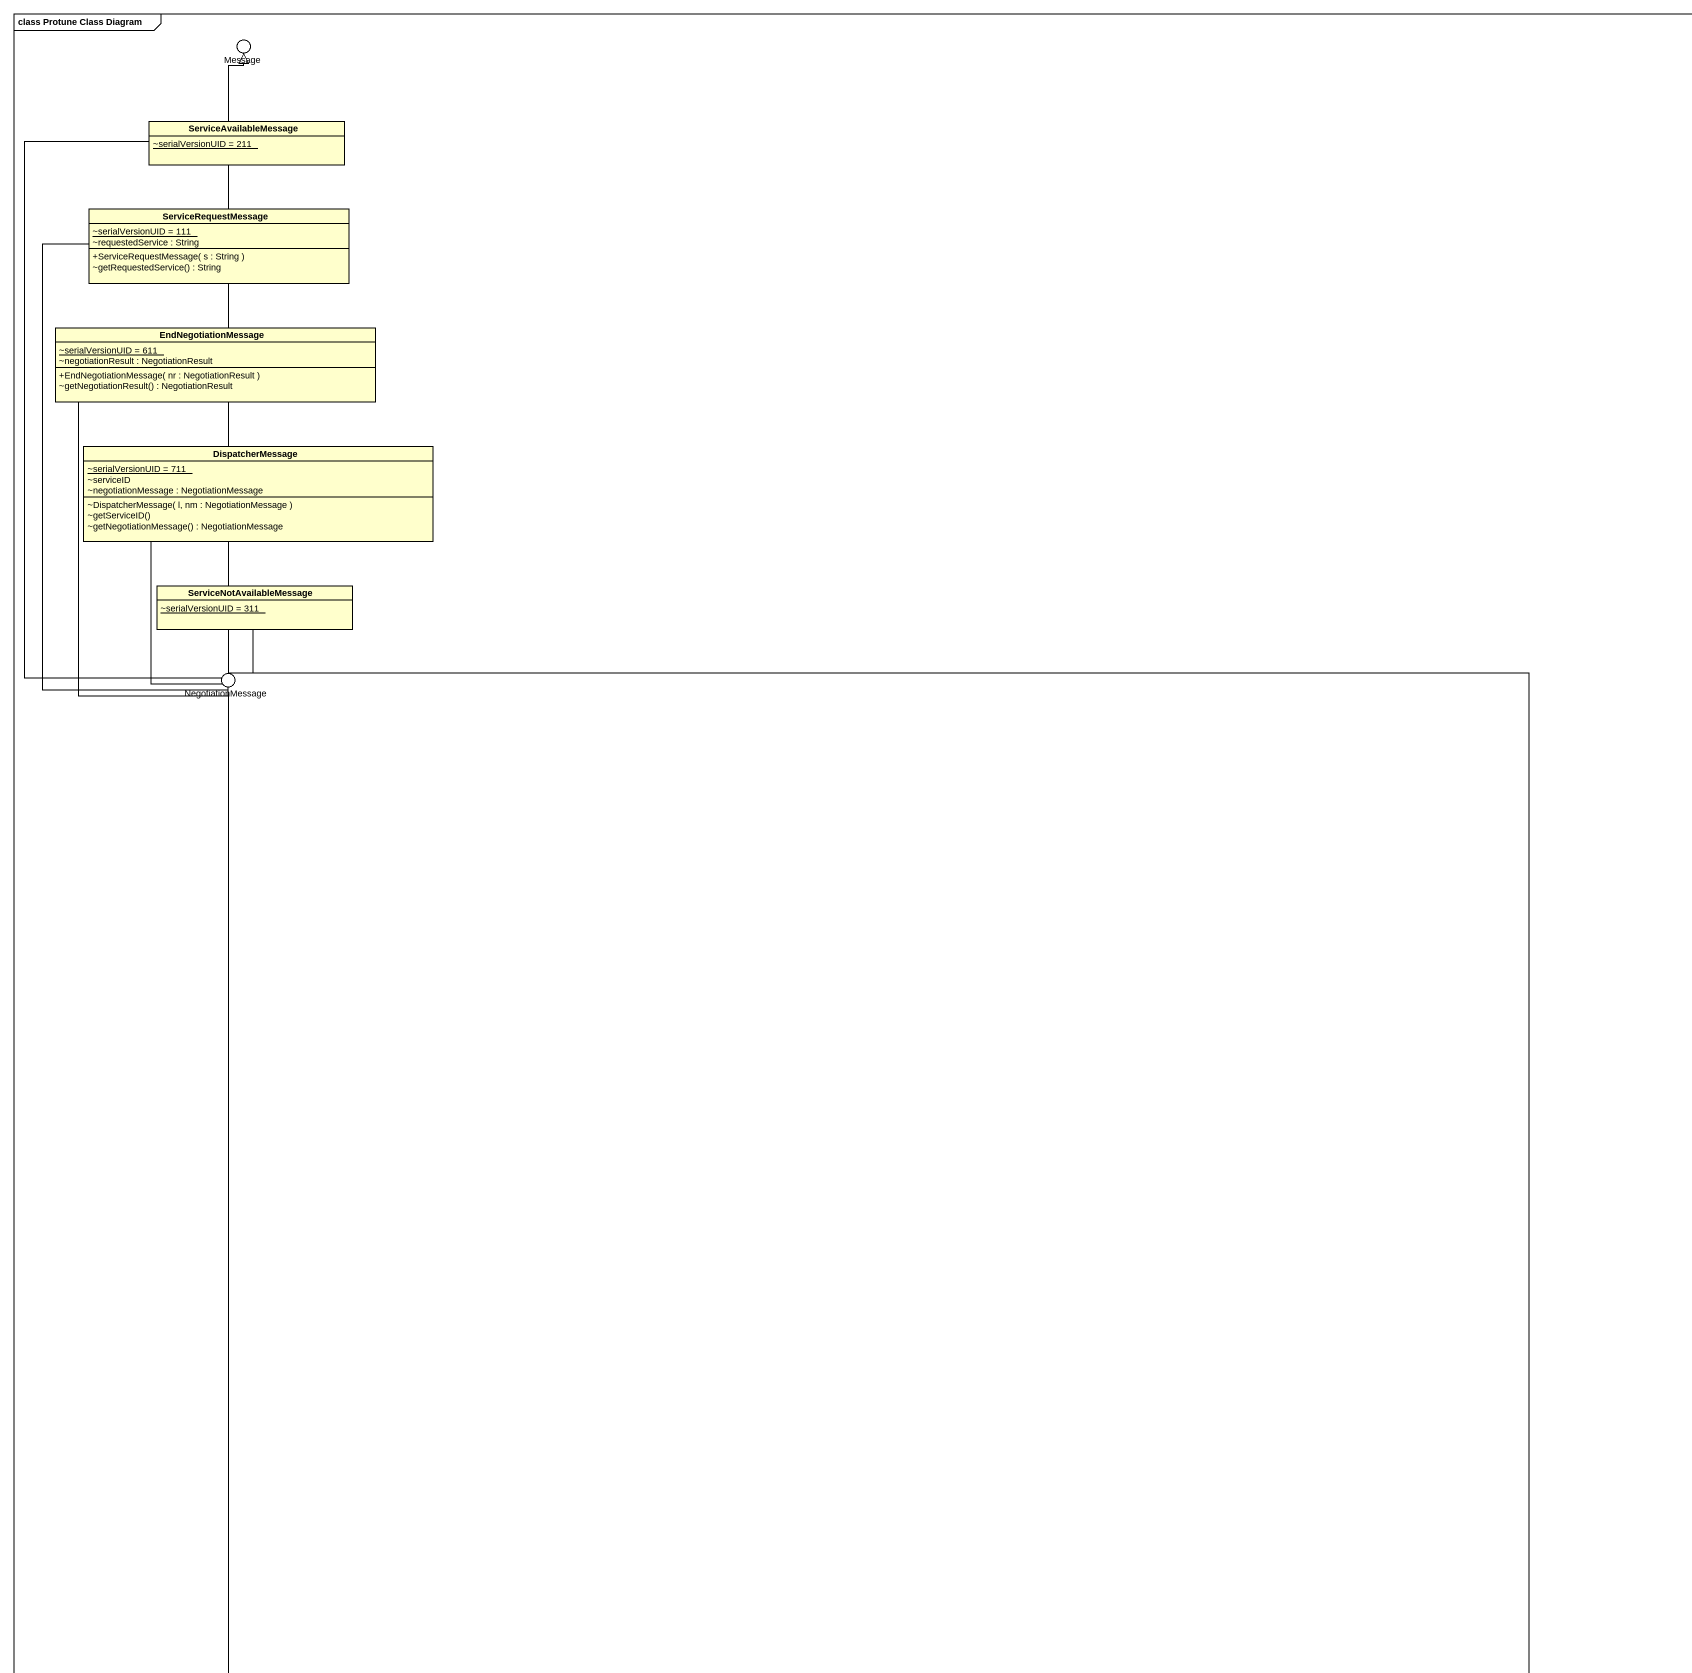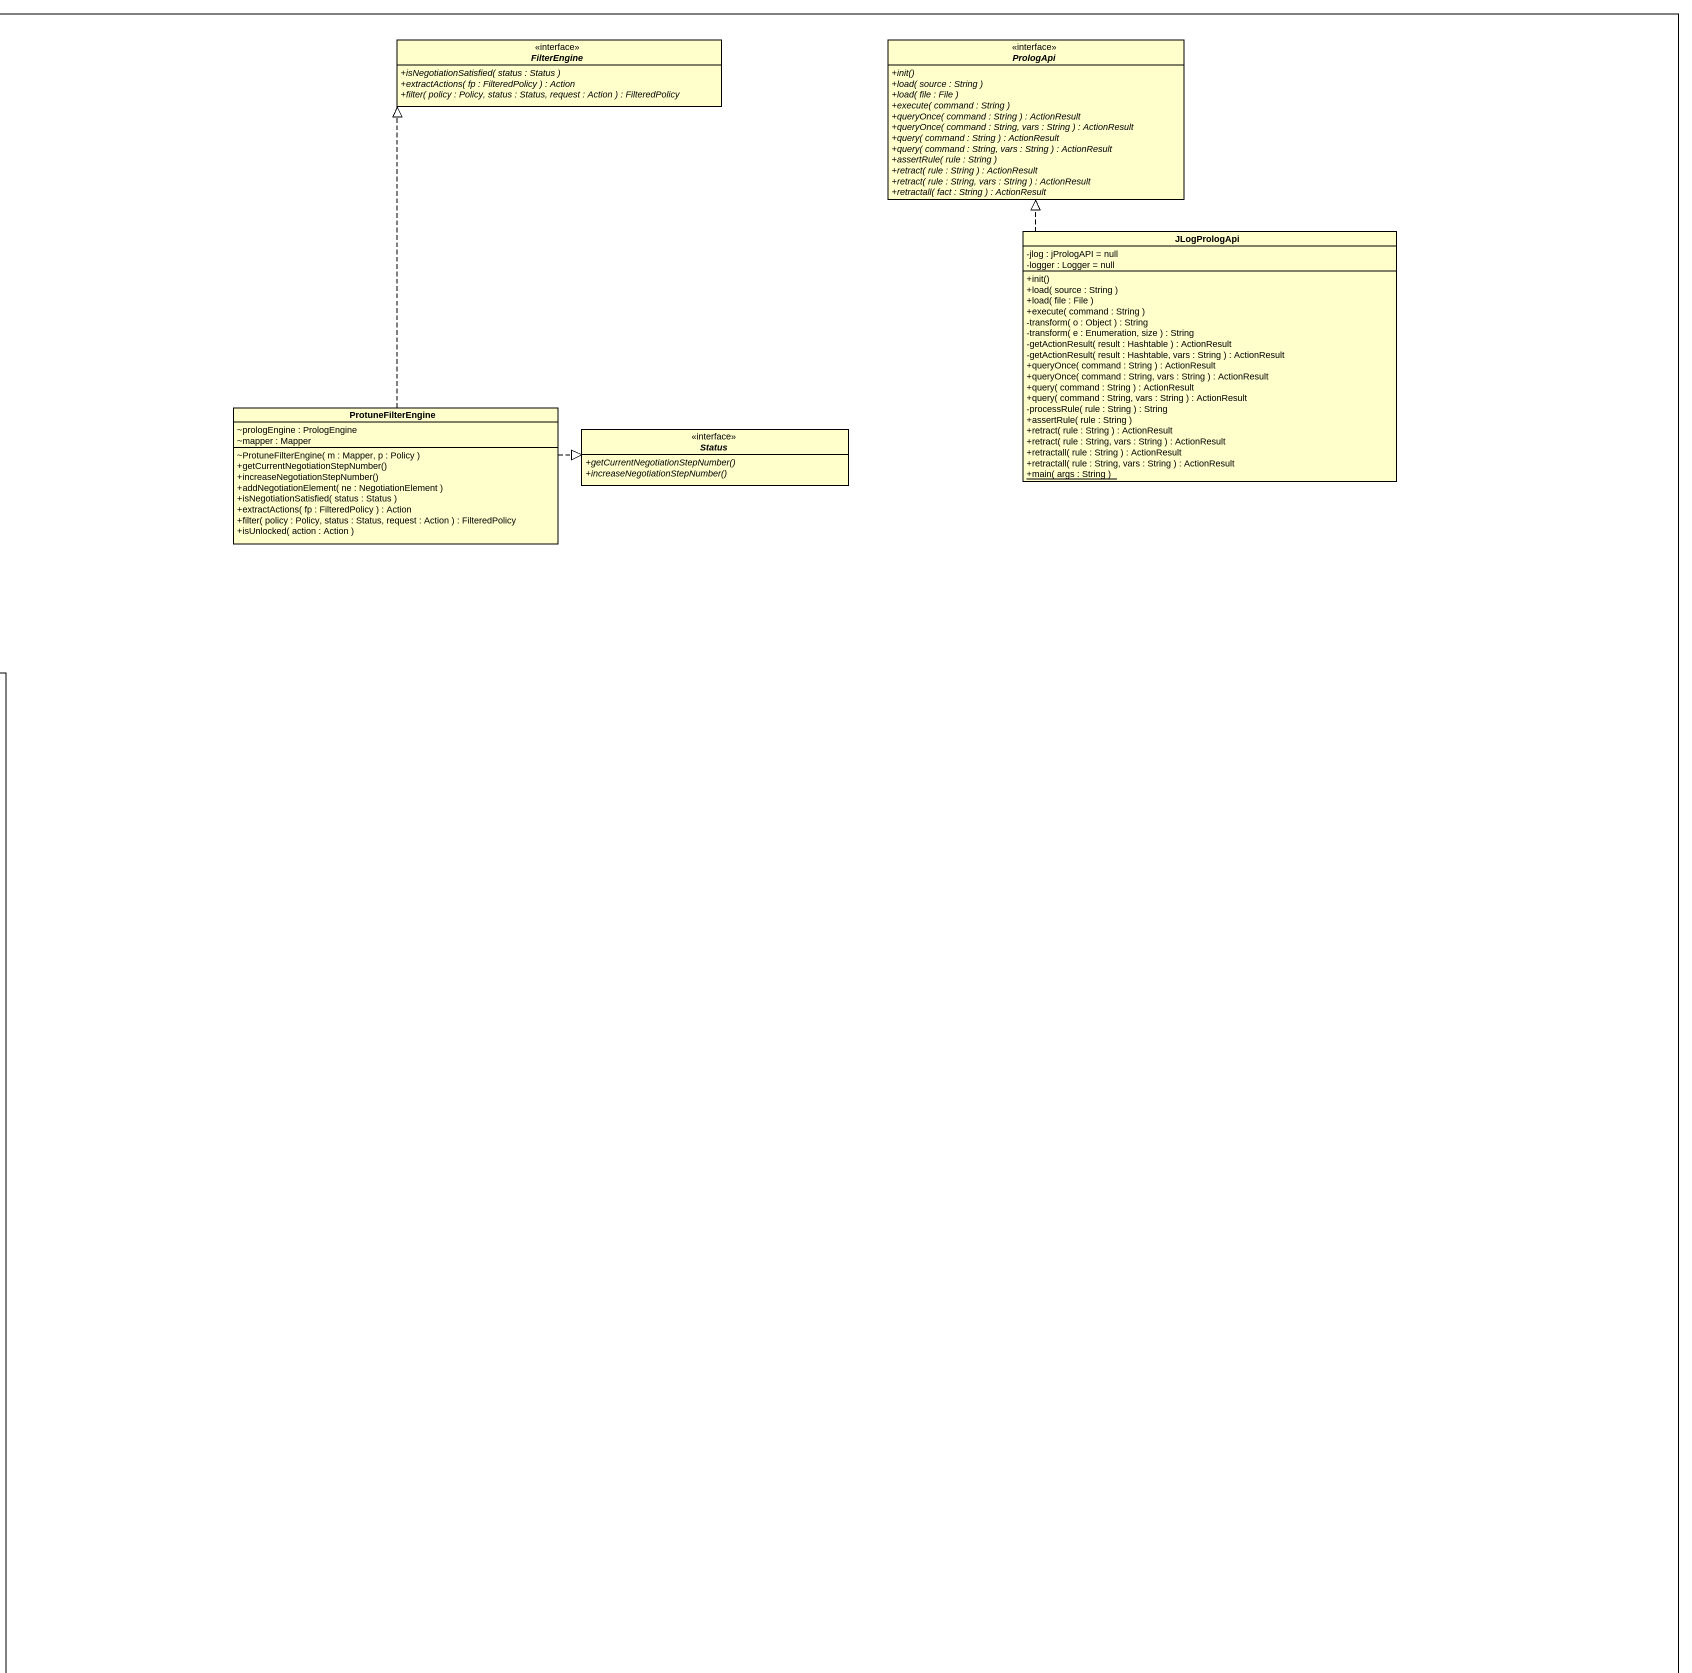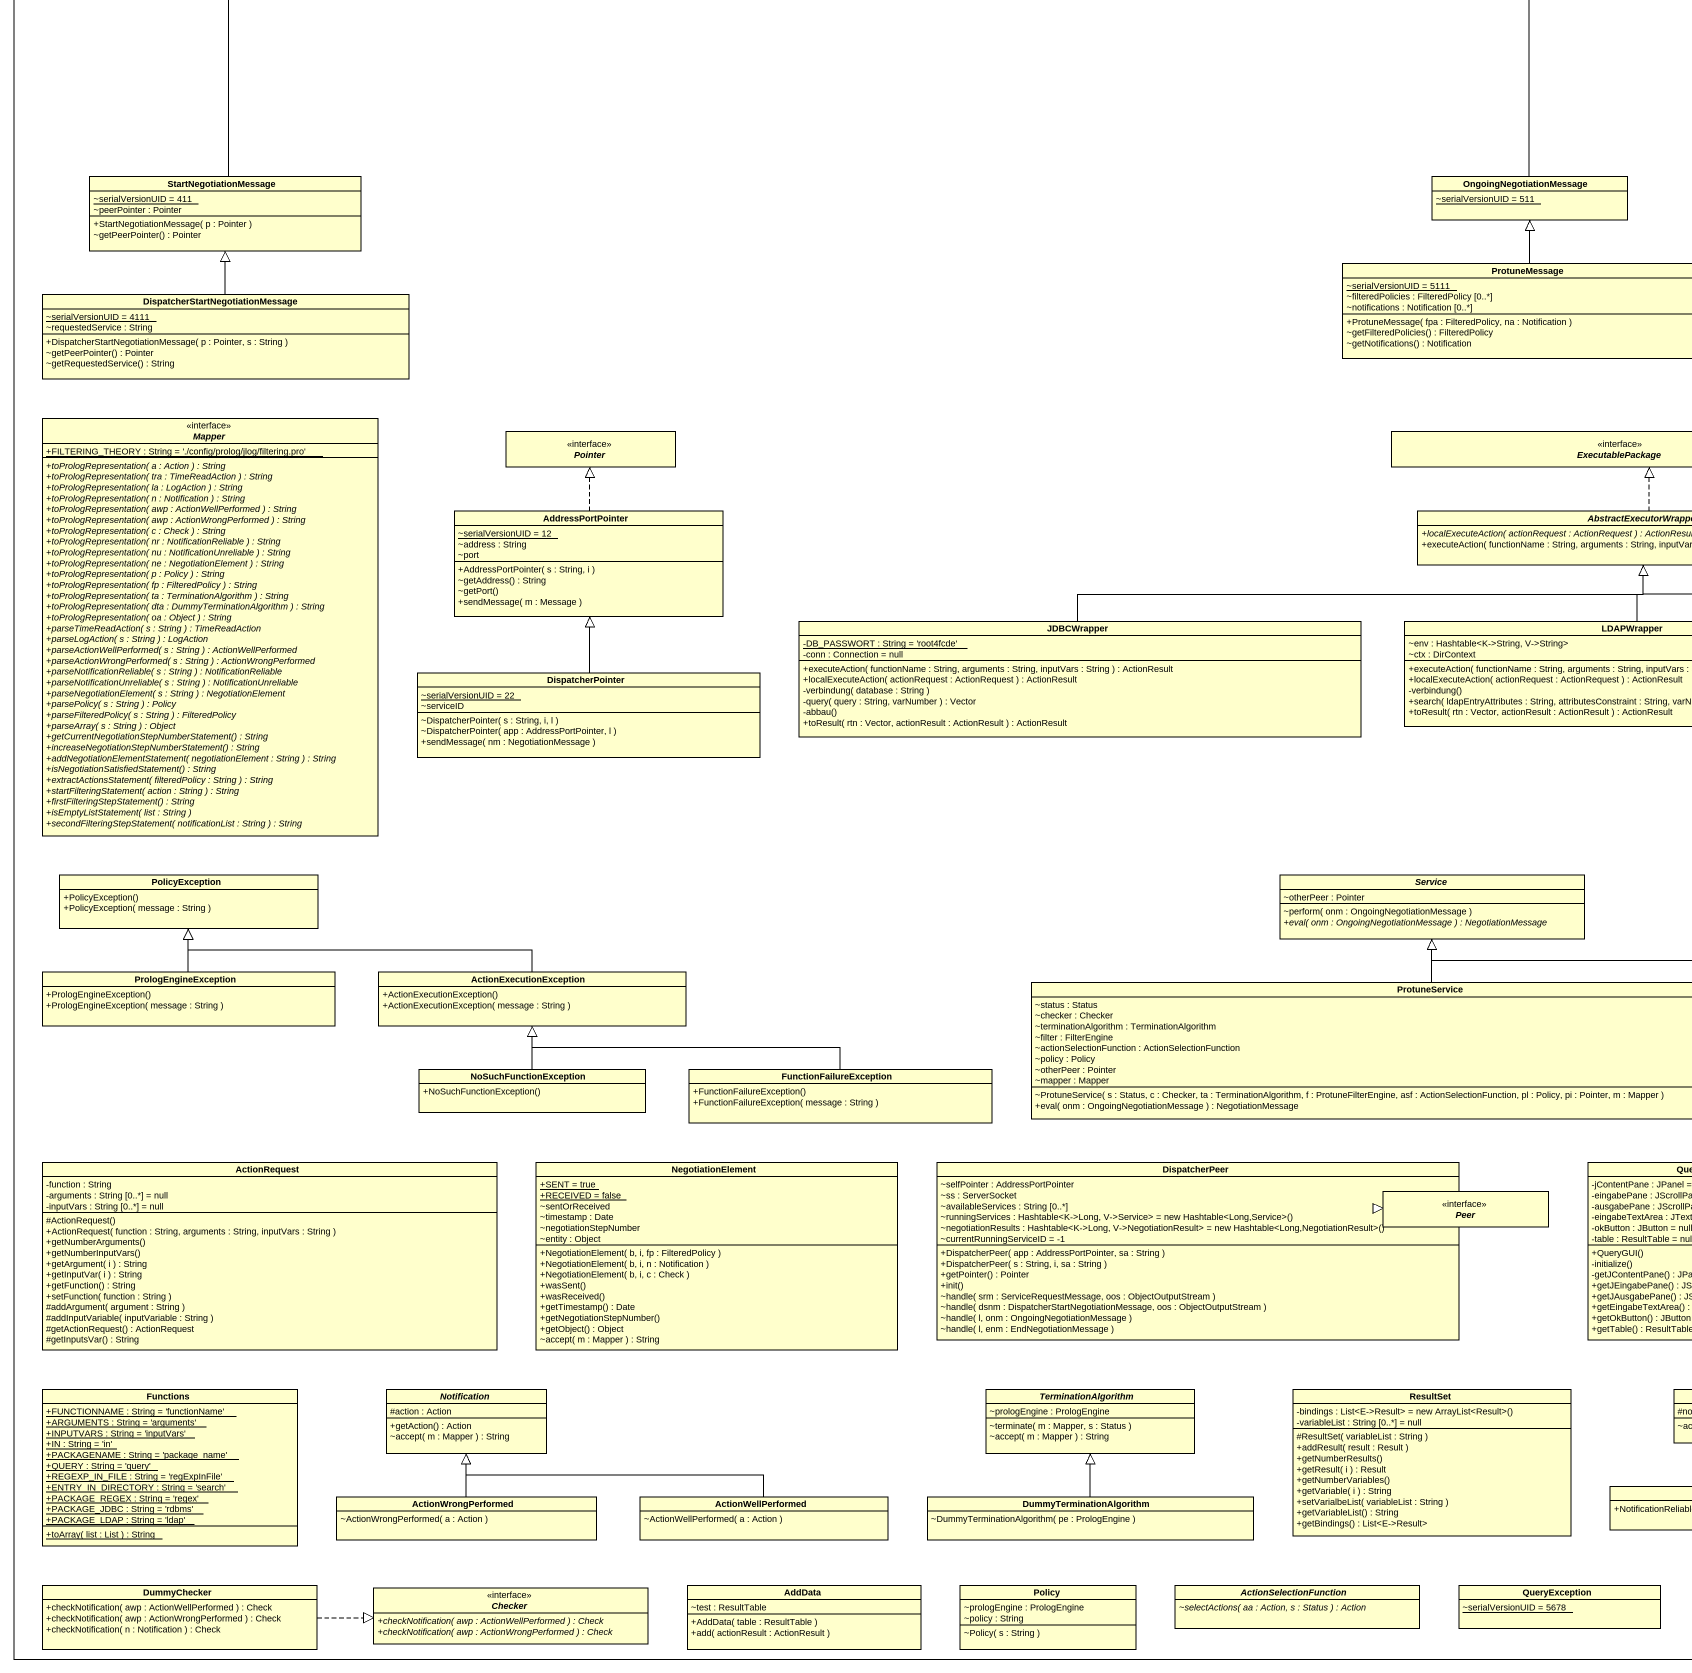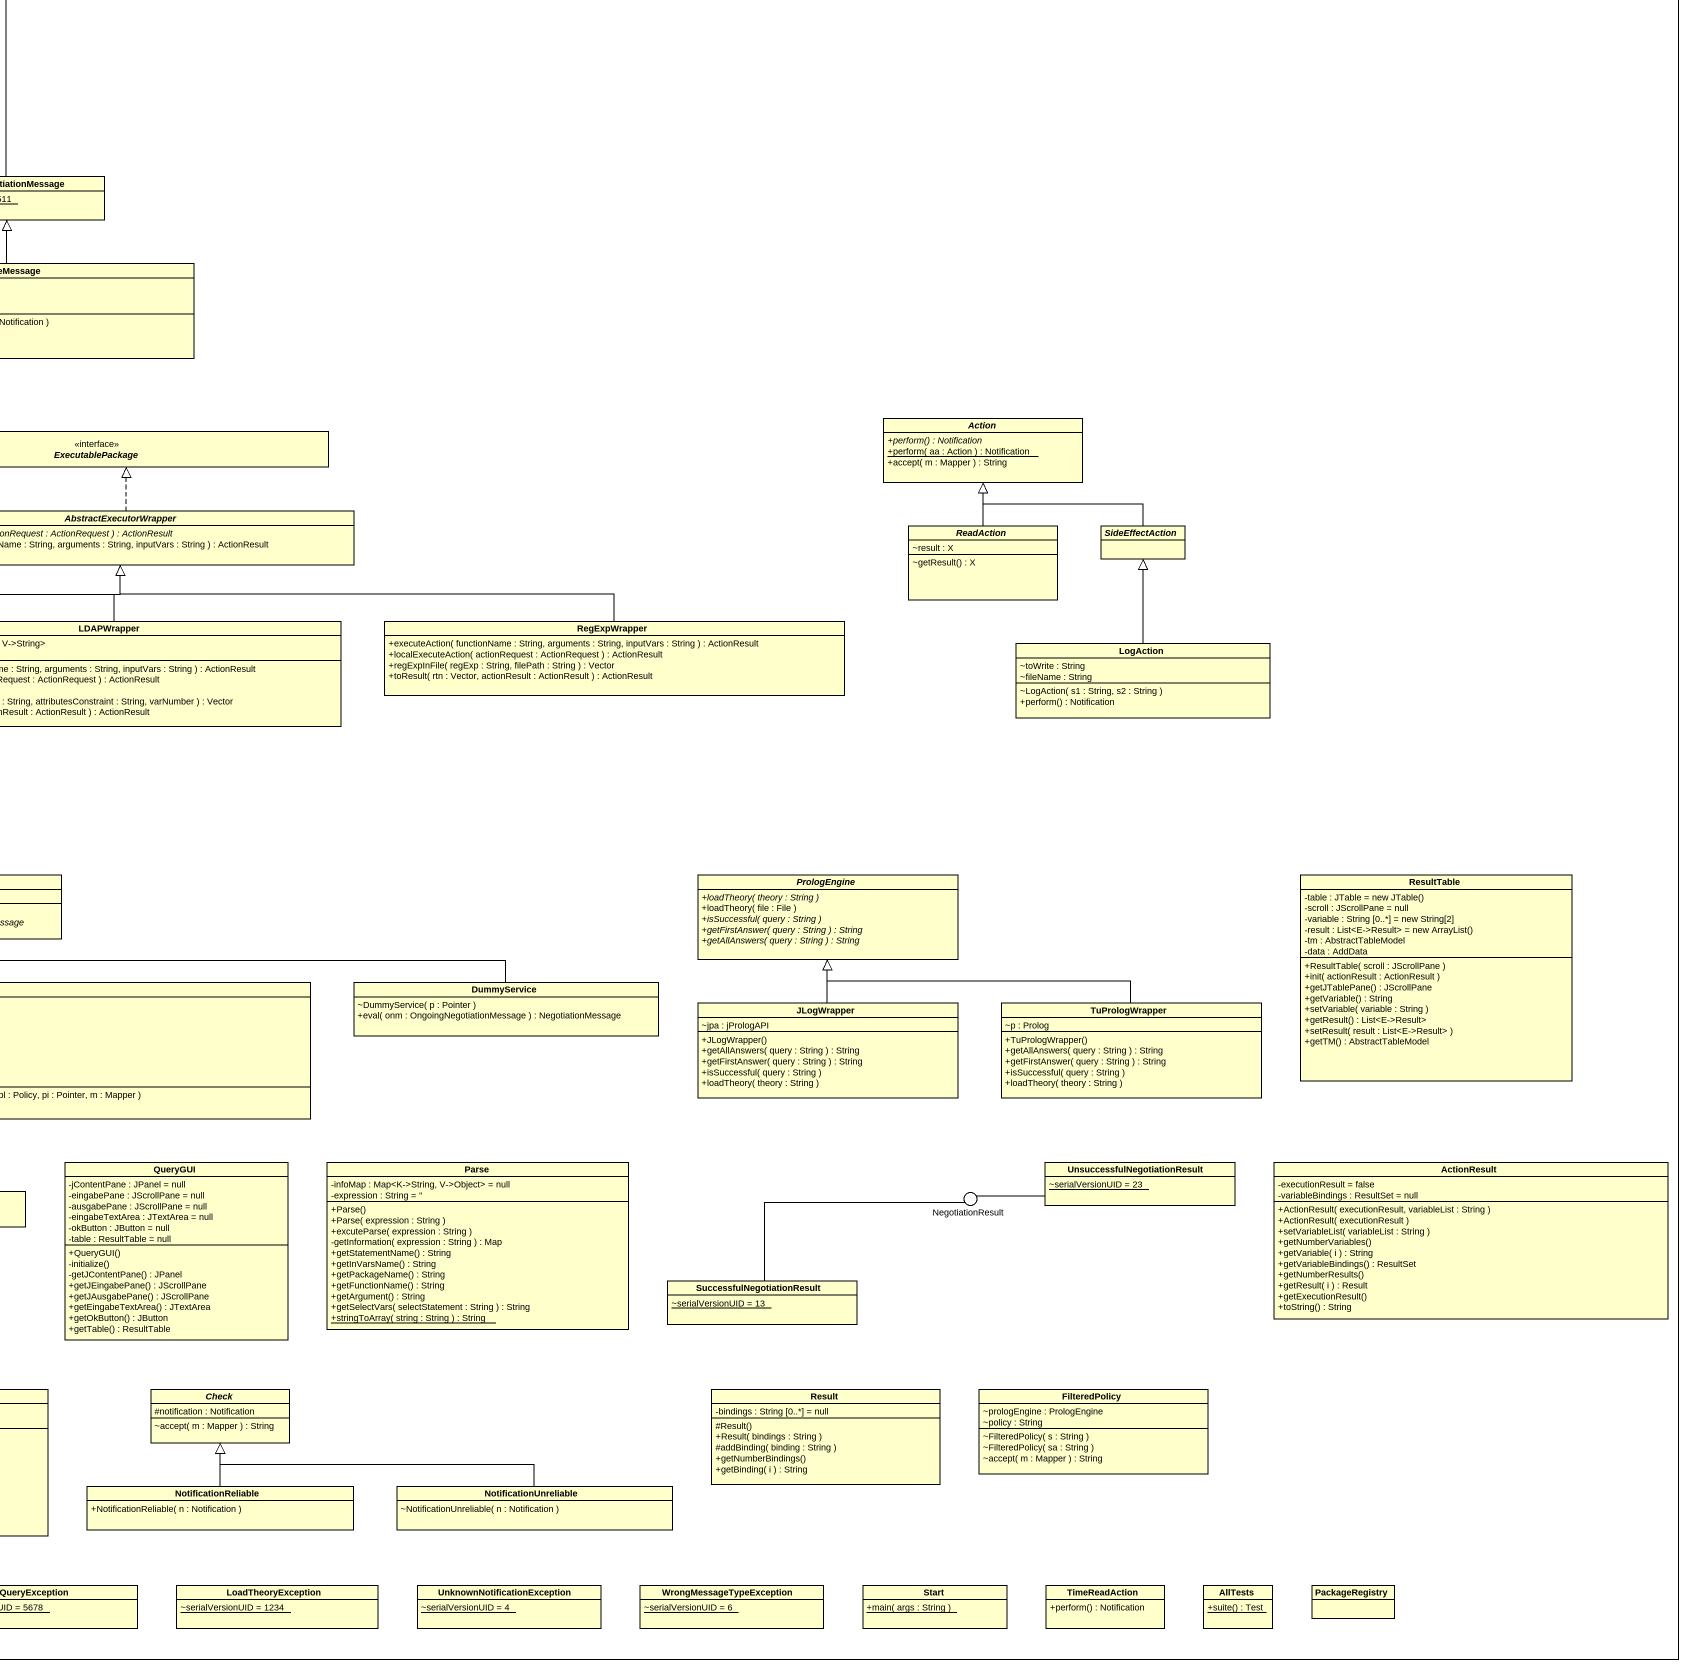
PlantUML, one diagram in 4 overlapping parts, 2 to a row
@startuml
mainframe class Protune Class Diagram
allowmixing
hide circle
hide empty members
skinparam classAttributeIconSize 0
() Message
interface FilterEngine {
  {abstract} +isNegotiationSatisfied( status : Status )
  {abstract} +extractActions( fp : FilteredPolicy ) : Action
  {abstract} +filter( policy : Policy, status : Status, request : Action ) : FilteredPolicy
}
interface PrologApi {
  {abstract} +init()
  {abstract} +load( source : String )
  {abstract} +load( file : File )
  {abstract} +execute( command : String )
  {abstract} +queryOnce( command : String ) : ActionResult
  {abstract} +queryOnce( command : String, vars : String ) : ActionResult
  {abstract} +query( command : String ) : ActionResult
  {abstract} +query( command : String, vars : String ) : ActionResult
  {abstract} +assertRule( rule : String )
  {abstract} +retract( rule : String ) : ActionResult
  {abstract} +retract( rule : String, vars : String ) : ActionResult
  {abstract} +retractall( fact : String ) : ActionResult
}
class ServiceAvailableMessage {
  {static} ~serialVersionUID = 211
}
class ServiceRequestMessage {
  {static} ~serialVersionUID = 111
  ~requestedService : String
  +ServiceRequestMessage( s : String )
  ~getRequestedService() : String
}
class JLogPrologApi {
  -jlog : jPrologAPI = null
  -logger : Logger = null
  +init()
  +load( source : String )
  +load( file : File )
  +execute( command : String )
  -transform( o : Object ) : String
  -transform( e : Enumeration, size ) : String
  -getActionResult( result : Hashtable ) : ActionResult
  -getActionResult( result : Hashtable, vars : String ) : ActionResult
  +queryOnce( command : String ) : ActionResult
  +queryOnce( command : String, vars : String ) : ActionResult
  +query( command : String ) : ActionResult
  +query( command : String, vars : String ) : ActionResult
  -processRule( rule : String ) : String
  +assertRule( rule : String )
  +retract( rule : String ) : ActionResult
  +retract( rule : String, vars : String ) : ActionResult
  +retractall( rule : String ) : ActionResult
  +retractall( rule : String, vars : String ) : ActionResult
  {static} +main( args : String )
}
class EndNegotiationMessage {
  {static} ~serialVersionUID = 611
  ~negotiationResult : NegotiationResult
  +EndNegotiationMessage( nr : NegotiationResult )
  ~getNegotiationResult() : NegotiationResult
}
class ProtuneFilterEngine {
  ~prologEngine : PrologEngine
  ~mapper : Mapper
  ~ProtuneFilterEngine( m : Mapper, p : Policy )
  +getCurrentNegotiationStepNumber()
  +increaseNegotiationStepNumber()
  +addNegotiationElement( ne : NegotiationElement )
  +isNegotiationSatisfied( status : Status )
  +extractActions( fp : FilteredPolicy ) : Action
  +filter( policy : Policy, status : Status, request : Action ) : FilteredPolicy
  +isUnlocked( action : Action )
}
class DispatcherMessage {
  {static} ~serialVersionUID = 711
  ~serviceID
  ~negotiationMessage : NegotiationMessage
  ~DispatcherMessage( l, nm : NegotiationMessage )
  ~getServiceID()
  ~getNegotiationMessage() : NegotiationMessage
}
interface Status {
  {abstract} +getCurrentNegotiationStepNumber()
  {abstract} +increaseNegotiationStepNumber()
}
class ServiceNotAvailableMessage {
  {static} ~serialVersionUID = 311
}
() NegotiationMessage
class StartNegotiationMessage {
  {static} ~serialVersionUID = 411
  ~peerPointer : Pointer
  +StartNegotiationMessage( p : Pointer )
  ~getPeerPointer() : Pointer
}
class OngoingNegotiationMessage {
  {static} ~serialVersionUID = 511
}
class ProtuneMessage {
  {static} ~serialVersionUID = 5111
  ~filteredPolicies : FilteredPolicy [0..*]
  ~notifications : Notification [0..*]
  +ProtuneMessage( fpa : FilteredPolicy, na : Notification )
  ~getFilteredPolicies() : FilteredPolicy
  ~getNotifications() : Notification
}
class "DispatcherStartNegotiationMessage" as DispatcherStartNegotiationMe {
  {static} ~serialVersionUID = 4111
  ~requestedService : String
  +DispatcherStartNegotiationMessage( p : Pointer, s : String )
  ~getPeerPointer() : Pointer
  ~getRequestedService() : String
}
interface Mapper {
  {static} +FILTERING_THEORY : String = './config/prolog/jlog/filtering.pro'
  {abstract} +toPrologRepresentation( a : Action ) : String
  {abstract} +toPrologRepresentation( tra : TimeReadAction ) : String
  {abstract} +toPrologRepresentation( la : LogAction ) : String
  {abstract} +toPrologRepresentation( n : Notification ) : String
  {abstract} +toPrologRepresentation( awp : ActionWellPerformed ) : String
  {abstract} +toPrologRepresentation( awp : ActionWrongPerformed ) : String
  {abstract} +toPrologRepresentation( c : Check ) : String
  {abstract} +toPrologRepresentation( nr : NotificationReliable ) : String
  {abstract} +toPrologRepresentation( nu : NotificationUnreliable ) : String
  {abstract} +toPrologRepresentation( ne : NegotiationElement ) : String
  {abstract} +toPrologRepresentation( p : Policy ) : String
  {abstract} +toPrologRepresentation( fp : FilteredPolicy ) : String
  {abstract} +toPrologRepresentation( ta : TerminationAlgorithm ) : String
  {abstract} +toPrologRepresentation( dta : DummyTerminationAlgorithm ) : String
  {abstract} +toPrologRepresentation( oa : Object ) : String
  {abstract} +parseTimeReadAction( s : String ) : TimeReadAction
  {abstract} +parseLogAction( s : String ) : LogAction
  {abstract} +parseActionWellPerformed( s : String ) : ActionWellPerformed
  {abstract} +parseActionWrongPerformed( s : String ) : ActionWrongPerformed
  {abstract} +parseNotificationReliable( s : String ) : NotificationReliable
  {abstract} +parseNotificationUnreliable( s : String ) : NotificationUnreliable
  {abstract} +parseNegotiationElement( s : String ) : NegotiationElement
  {abstract} +parsePolicy( s : String ) : Policy
  {abstract} +parseFilteredPolicy( s : String ) : FilteredPolicy
  {abstract} +parseArray( s : String ) : Object
  {abstract} +getCurrentNegotiationStepNumberStatement() : String
  {abstract} +increaseNegotiationStepNumberStatement() : String
  {abstract} +addNegotiationElementStatement( negotiationElement : String ) : String
  {abstract} +isNegotiationSatisfiedStatement() : String
  {abstract} +extractActionsStatement( filteredPolicy : String ) : String
  {abstract} +startFilteringStatement( action : String ) : String
  {abstract} +firstFilteringStepStatement() : String
  {abstract} +isEmptyListStatement( list : String )
  {abstract} +secondFilteringStepStatement( notificationList : String ) : String
}
abstract class "Action" as Action_ {
  {abstract} +perform() : Notification
  {static} +perform( aa : Action ) : Notification
  +accept( m : Mapper ) : String
}
interface Pointer
interface ExecutablePackage
class AddressPortPointer {
  {static} ~serialVersionUID = 12
  ~address : String
  ~port
  +AddressPortPointer( s : String, i )
  ~getAddress() : String
  ~getPort()
  +sendMessage( m : Message )
}
abstract class AbstractExecutorWrapper {
  {abstract} +localExecuteAction( actionRequest : ActionRequest ) : ActionResult
  +executeAction( functionName : String, arguments : String, inputVars : String ) : ActionResult
}
abstract class ReadAction {
  ~result : X
  ~getResult() : X
}
abstract class SideEffectAction
class JDBCWrapper {
  {static} -DB_PASSWORT : String = 'root4fcde'
  -conn : Connection = null
  +executeAction( functionName : String, arguments : String, inputVars : String ) : ActionResult
  +localExecuteAction( actionRequest : ActionRequest ) : ActionResult
  -verbindung( database : String )
  -query( query : String, varNumber ) : Vector
  -abbau()
  +toResult( rtn : Vector, actionResult : ActionResult ) : ActionResult
}
class LDAPWrapper {
  ~env : Hashtable<K->String, V->String>
  ~ctx : DirContext
  +executeAction( functionName : String, arguments : String, inputVars : String ) : ActionResult
  +localExecuteAction( actionRequest : ActionRequest ) : ActionResult
  -verbindung()
  +search( ldapEntryAttributes : String, attributesConstraint : String, varNumber ) : Vector
  +toResult( rtn : Vector, actionResult : ActionResult ) : ActionResult
}
class RegExpWrapper {
  +executeAction( functionName : String, arguments : String, inputVars : String ) : ActionResult
  +localExecuteAction( actionRequest : ActionRequest ) : ActionResult
  +regExpInFile( regExp : String, filePath : String ) : Vector
  +toResult( rtn : Vector, actionResult : ActionResult ) : ActionResult
}
class LogAction {
  ~toWrite : String
  ~fileName : String
  ~LogAction( s1 : String, s2 : String )
  +perform() : Notification
}
class DispatcherPointer {
  {static} ~serialVersionUID = 22
  ~serviceID
  ~DispatcherPointer( s : String, i, l )
  ~DispatcherPointer( app : AddressPortPointer, l )
  +sendMessage( nm : NegotiationMessage )
}
class PolicyException {
  +PolicyException()
  +PolicyException( message : String )
}
abstract class Service {
  ~otherPeer : Pointer
  ~perform( onm : OngoingNegotiationMessage )
  {abstract} +eval( onm : OngoingNegotiationMessage ) : NegotiationMessage
}
abstract class PrologEngine {
  {abstract} +loadTheory( theory : String )
  +loadTheory( file : File )
  {abstract} +isSuccessful( query : String )
  {abstract} +getFirstAnswer( query : String ) : String
  {abstract} +getAllAnswers( query : String ) : String
}
class ResultTable {
  {field} -table : JTable = new JTable()
  -scroll : JScrollPane = null
  -variable : String [0..*] = new String[2]
  {field} -result : List<E->Result> = new ArrayList()
  -tm : AbstractTableModel
  -data : AddData
  +ResultTable( scroll : JScrollPane )
  +init( actionResult : ActionResult )
  +getJTablePane() : JScrollPane
  +getVariable() : String
  +setVariable( variable : String )
  +getResult() : List<E->Result>
  +setResult( result : List<E->Result> )
  +getTM() : AbstractTableModel
}
class PrologEngineException {
  +PrologEngineException()
  +PrologEngineException( message : String )
}
class ActionExecutionException {
  +ActionExecutionException()
  +ActionExecutionException( message : String )
}
class ProtuneService {
  ~status : Status
  ~checker : Checker
  ~terminationAlgorithm : TerminationAlgorithm
  ~filter : FilterEngine
  ~actionSelectionFunction : ActionSelectionFunction
  ~policy : Policy
  ~otherPeer : Pointer
  ~mapper : Mapper
  ~ProtuneService( s : Status, c : Checker, ta : TerminationAlgorithm, f : ProtuneFilterEngine, asf : ActionSelectionFunction, pl : Policy, pi : Pointer, m : Mapper )
  +eval( onm : OngoingNegotiationMessage ) : NegotiationMessage
}
class DummyService {
  ~DummyService( p : Pointer )
  +eval( onm : OngoingNegotiationMessage ) : NegotiationMessage
}
class JLogWrapper {
  ~jpa : jPrologAPI
  +JLogWrapper()
  +getAllAnswers( query : String ) : String
  +getFirstAnswer( query : String ) : String
  +isSuccessful( query : String )
  +loadTheory( theory : String )
}
class TuPrologWrapper {
  ~p : Prolog
  +TuPrologWrapper()
  +getAllAnswers( query : String ) : String
  +getFirstAnswer( query : String ) : String
  +isSuccessful( query : String )
  +loadTheory( theory : String )
}
class NoSuchFunctionException {
  +NoSuchFunctionException()
}
class FunctionFailureException {
  +FunctionFailureException()
  +FunctionFailureException( message : String )
}
class ActionRequest {
  -function : String
  -arguments : String [0..*] = null
  -inputVars : String [0..*] = null
  #ActionRequest()
  +ActionRequest( function : String, arguments : String, inputVars : String )
  +getNumberArguments()
  +getNumberInputVars()
  +getArgument( i ) : String
  +getInputVar( i ) : String
  +getFunction() : String
  +setFunction( function : String )
  #addArgument( argument : String )
  #addInputVariable( inputVariable : String )
  #getActionRequest() : ActionRequest
  #getInputsVar() : String
}
class NegotiationElement {
  {static} +SENT = true
  {static} +RECEIVED = false
  ~sentOrReceived
  ~timestamp : Date
  ~negotiationStepNumber
  ~entity : Object
  +NegotiationElement( b, i, fp : FilteredPolicy )
  +NegotiationElement( b, i, n : Notification )
  +NegotiationElement( b, i, c : Check )
  +wasSent()
  +wasReceived()
  +getTimestamp() : Date
  +getNegotiationStepNumber()
  +getObject() : Object
  ~accept( m : Mapper ) : String
}
class DispatcherPeer {
  ~selfPointer : AddressPortPointer
  ~ss : ServerSocket
  ~availableServices : String [0..*]
  {field} ~runningServices : Hashtable<K->Long, V->Service> = new Hashtable<Long,Service>()
  {field} ~negotiationResults : Hashtable<K->Long, V->NegotiationResult> = new Hashtable<Long,NegotiationResult>()
  ~currentRunningServiceID = -1
  +DispatcherPeer( app : AddressPortPointer, sa : String )
  +DispatcherPeer( s : String, i, sa : String )
  +getPointer() : Pointer
  +init()
  ~handle( srm : ServiceRequestMessage, oos : ObjectOutputStream )
  ~handle( dsnm : DispatcherStartNegotiationMessage, oos : ObjectOutputStream )
  ~handle( l, onm : OngoingNegotiationMessage )
  ~handle( l, enm : EndNegotiationMessage )
}
interface Peer
class QueryGUI {
  -jContentPane : JPanel = null
  -eingabePane : JScrollPane = null
  -ausgabePane : JScrollPane = null
  -eingabeTextArea : JTextArea = null
  -okButton : JButton = null
  -table : ResultTable = null
  +QueryGUI()
  -initialize()
  -getJContentPane() : JPanel
  +getJEingabePane() : JScrollPane
  +getJAusgabePane() : JScrollPane
  +getEingabeTextArea() : JTextArea
  +getOkButton() : JButton
  +getTable() : ResultTable
}
class Parse {
  -infoMap : Map<K->String, V->Object> = null
  -expression : String = ''
  +Parse()
  +Parse( expression : String )
  +excuteParse( expression : String )
  -getInformation( expression : String ) : Map
  +getStatementName() : String
  +getInVarsName() : String
  +getPackageName() : String
  +getFunctionName() : String
  +getArgument() : String
  +getSelectVars( selectStatement : String ) : String
  {static} +stringToArray( string : String ) : String
}
() NegotiationResult
class "UnsuccessfulNegotiationResult" as UnsuccessfulNegotiationResul {
  {static} ~serialVersionUID = 23
}
class ActionResult {
  -executionResult = false
  -variableBindings : ResultSet = null
  +ActionResult( executionResult, variableList : String )
  +ActionResult( executionResult )
  +setVariableList( variableList : String )
  +getNumberVariables()
  +getVariable( i ) : String
  +getVariableBindings() : ResultSet
  +getNumberResults()
  +getResult( i ) : Result
  +getExecutionResult()
  +toString() : String
}
class SuccessfulNegotiationResult {
  {static} ~serialVersionUID = 13
}
class Functions {
  {static} +FUNCTIONNAME : String = 'functionName'
  {static} +ARGUMENTS : String = 'arguments'
  {static} +INPUTVARS : String = 'inputVars'
  {static} +IN : String = 'in'
  {static} +PACKAGENAME : String = 'package_name'
  {static} +QUERY : String = 'query'
  {static} +REGEXP_IN_FILE : String = 'regExpInFile'
  {static} +ENTRY_IN_DIRECTORY : String = 'search'
  {static} +PACKAGE_REGEX : String = 'regex'
  {static} +PACKAGE_JDBC : String = 'rdbms'
  {static} +PACKAGE_LDAP : String = 'ldap'
  {static} +toArray( list : List ) : String
}
abstract class Notification {
  #action : Action
  +getAction() : Action
  ~accept( m : Mapper ) : String
}
abstract class TerminationAlgorithm {
  ~prologEngine : PrologEngine
  ~terminate( m : Mapper, s : Status )
  ~accept( m : Mapper ) : String
}
class ResultSet {
  {field} -bindings : List<E->Result> = new ArrayList<Result>()
  -variableList : String [0..*] = null
  #ResultSet( variableList : String )
  +addResult( result : Result )
  +getNumberResults()
  +getResult( i ) : Result
  +getNumberVariables()
  +getVariable( i ) : String
  +setVarialbeList( variableList : String )
  +getVariableList() : String
  +getBindings() : List<E->Result>
}
abstract class Check {
  #notification : Notification
  ~accept( m : Mapper ) : String
}
class Result {
  -bindings : String [0..*] = null
  #Result()
  +Result( bindings : String )
  #addBinding( binding : String )
  +getNumberBindings()
  +getBinding( i ) : String
}
class FilteredPolicy {
  ~prologEngine : PrologEngine
  ~policy : String
  ~FilteredPolicy( s : String )
  ~FilteredPolicy( sa : String )
  ~accept( m : Mapper ) : String
}
class ActionWrongPerformed {
  ~ActionWrongPerformed( a : Action )
}
class ActionWellPerformed {
  ~ActionWellPerformed( a : Action )
}
class DummyTerminationAlgorithm {
  ~DummyTerminationAlgorithm( pe : PrologEngine )
}
class NotificationReliable {
  +NotificationReliable( n : Notification )
}
class NotificationUnreliable {
  ~NotificationUnreliable( n : Notification )
}
class DummyChecker {
  +checkNotification( awp : ActionWellPerformed ) : Check
  +checkNotification( awp : ActionWrongPerformed ) : Check
  +checkNotification( n : Notification ) : Check
}
class AddData {
  ~test : ResultTable
  +AddData( table : ResultTable )
  +add( actionResult : ActionResult )
}
class Policy {
  ~prologEngine : PrologEngine
  ~policy : String
  ~Policy( s : String )
}
abstract class ActionSelectionFunction {
  {abstract} ~selectActions( aa : Action, s : Status ) : Action
}
class QueryException {
  {static} ~serialVersionUID = 5678
}
class LoadTheoryException {
  {static} ~serialVersionUID = 1234
}
class UnknownNotificationException {
  {static} ~serialVersionUID = 4
}
class WrongMessageTypeException {
  {static} ~serialVersionUID = 6
}
class "Start" as Start_ {
  {static} +main( args : String )
}
class TimeReadAction {
  +perform() : Notification
}
class AllTests {
  {static} +suite() : Test
}
class PackageRegistry
interface Checker {
  {abstract} +checkNotification( awp : ActionWellPerformed ) : Check
  {abstract} +checkNotification( awp : ActionWrongPerformed ) : Check
}
ServiceAvailableMessage -- NegotiationMessage
ServiceRequestMessage -- NegotiationMessage
JLogPrologApi .up.|> PrologApi
EndNegotiationMessage -- NegotiationMessage
ProtuneFilterEngine .up.|> FilterEngine
ProtuneFilterEngine .right.|> Status
DispatcherMessage -- NegotiationMessage
ServiceNotAvailableMessage -- NegotiationMessage
NegotiationMessage -up-|> Message
StartNegotiationMessage -up- NegotiationMessage
OngoingNegotiationMessage -up- NegotiationMessage
ProtuneMessage -up-|> OngoingNegotiationMessage
DispatcherStartNegotiationMe -up-|> StartNegotiationMessage
AddressPortPointer .up.|> Pointer
AbstractExecutorWrapper .up.|> ExecutablePackage
ReadAction -up-|> Action_
SideEffectAction -left-|> Action_
JDBCWrapper -right-|> AbstractExecutorWrapper
LDAPWrapper -up-|> AbstractExecutorWrapper
RegExpWrapper -left-|> AbstractExecutorWrapper
LogAction -up-|> SideEffectAction
DispatcherPointer -up-|> AddressPortPointer
PrologEngineException -up-|> PolicyException
ActionExecutionException -left-|> PolicyException
ProtuneService -up-|> Service
DummyService -left-|> Service
JLogWrapper -up-|> PrologEngine
TuPrologWrapper -left-|> PrologEngine
NoSuchFunctionException -up-|> ActionExecutionException
FunctionFailureException -left-|> ActionExecutionException
DispatcherPeer .right.|> Peer
UnsuccessfulNegotiationResul -left- NegotiationResult
SuccessfulNegotiationResult -right- NegotiationResult
ActionWrongPerformed -up-|> Notification
ActionWellPerformed -left-|> Notification
DummyTerminationAlgorithm -up-|> TerminationAlgorithm
NotificationReliable -up-|> Check
NotificationUnreliable -left-|> Check
DummyChecker .right.|> Checker
@enduml
